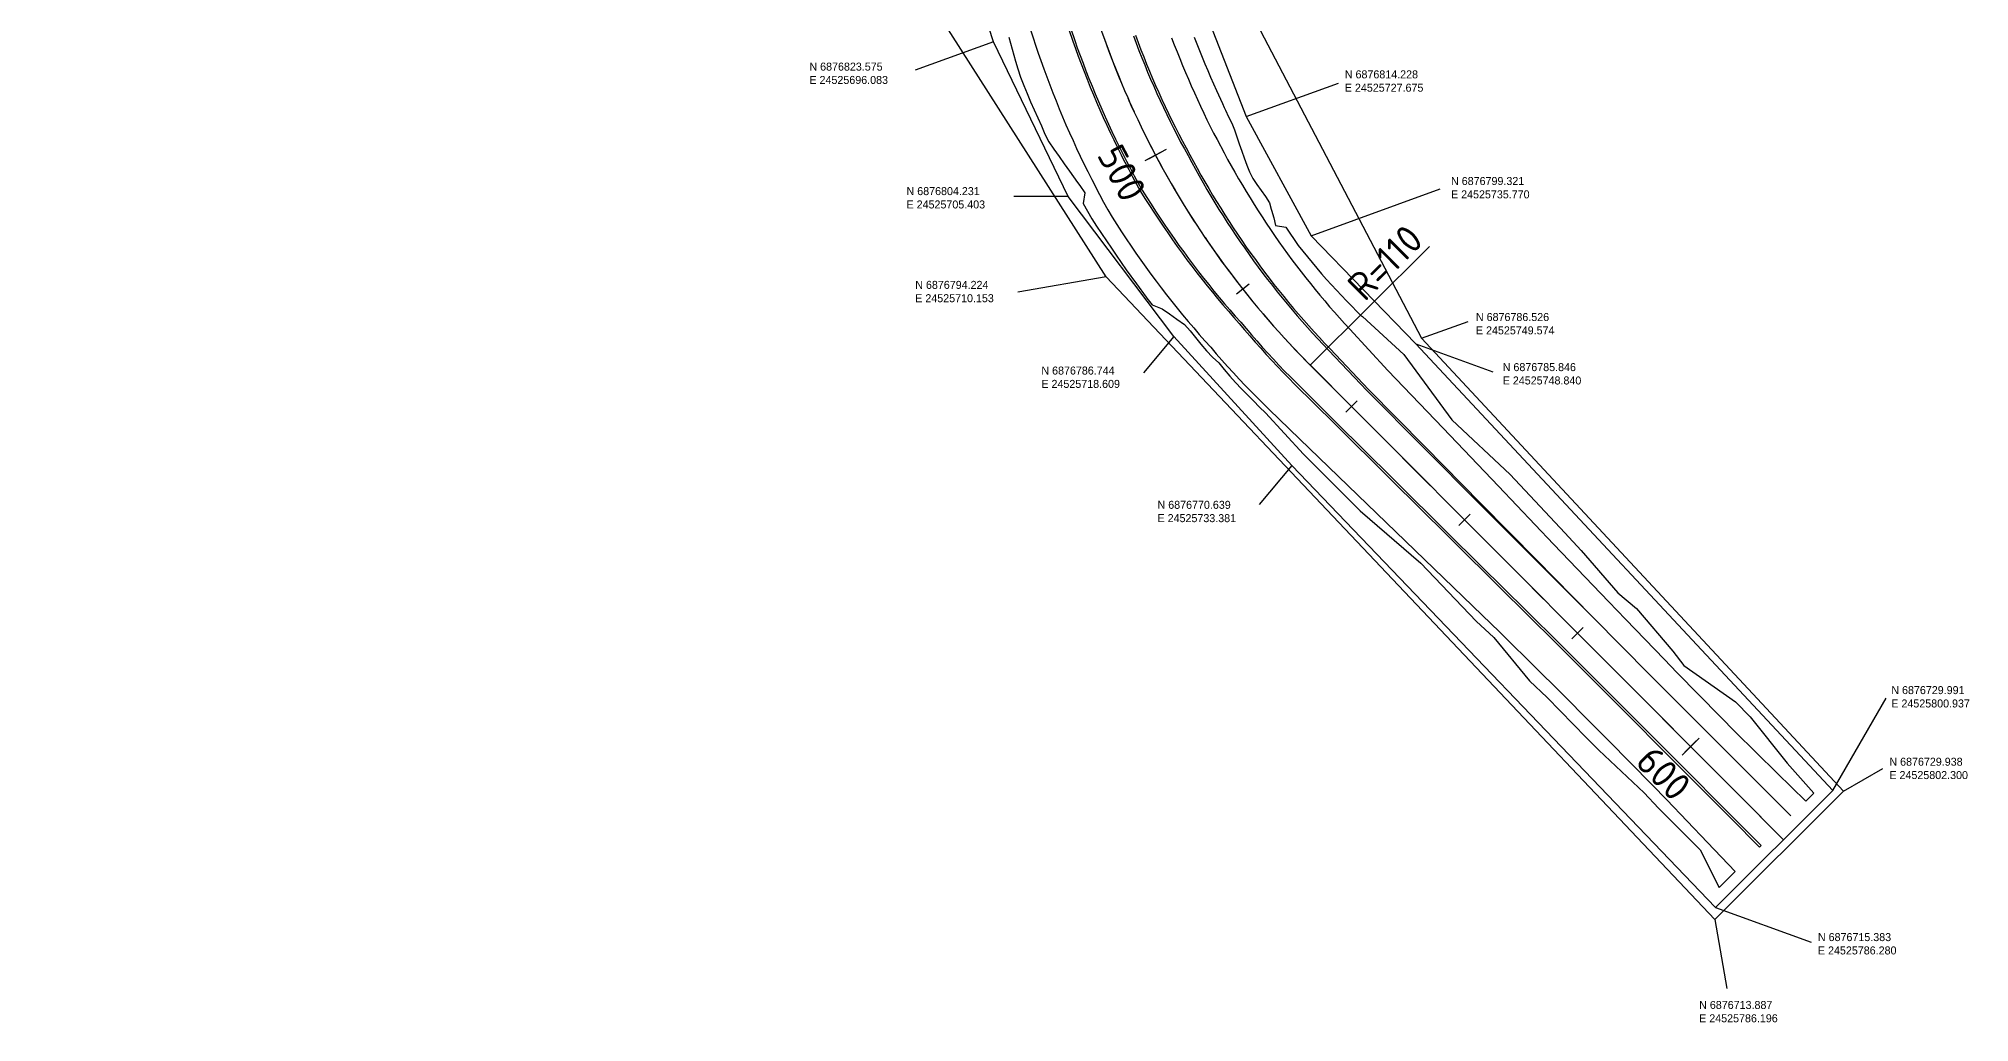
# Model space of a CAD drawing. Header units: metres. Extents: x 24525276 to 49051461, y 6876701 to 13753834.
# Drawn here: x 24525576.8 to 24525818, y 6876701 to 6876824 of the extents above; entities that cross this region are included whole.
import ezdxf
from ezdxf.enums import TextEntityAlignment as Align

# ---------------------------------------------------------------- set-up
doc = ezdxf.new("R2010")
doc.units = ezdxf.units.M
doc.linetypes.add('CENTER', pattern=[16, 10, -2, 2, -2])
for name, color, linetype in [('Area_borders', 5, 'Continuous'), ('Segment_borders', 4, 'Continuous'), ('T00103_line_22', 8, 'Continuous'), ('T00122_line_15', 8, 'Continuous'), ('T00122_line_23', 8, 'Continuous'), ('T00123_line_16', 8, 'Continuous'), ('T00123_line_26', 8, 'Continuous'), ('T00140_line_10', 8, 'Continuous'), ('T00141_line_17', 8, 'Continuous'), ('T00157_line_11', 8, 'Continuous'), ('T00157_line_9', 8, 'Continuous'), ('Text', 7, 'Continuous')]:
    doc.layers.add(name, color=color, linetype=linetype)
doc.styles.add('ISO35', font='iso3098.shx')

msp = doc.modelspace()

# ---------------------------------------------------------------- linework, layer by layer
at = {"color": 2}
for p, q in [((24525717.66, 6876810.1), (24525715.01, 6876808.69)), ((24525717.22, 6876809.86), (24525715.45, 6876808.93)), ((24525728.02, 6876793.28), (24525726.45, 6876792.04)), ((24525741.52, 6876778.7), (24525740.11, 6876777.29)), ((24525755.64, 6876764.54), (24525754.23, 6876763.12)), ((24525769.76, 6876750.37), (24525768.35, 6876748.96)), ((24525784.24, 6876736.56), (24525782.11, 6876734.44)), ((24525783.88, 6876736.21), (24525782.46, 6876734.79))]:
    msp.add_line(p, q, dxfattribs=at)
at = {"color": 7}
msp.add_line((24525735.66, 6876783.16), (24525750.54, 6876797.99), dxfattribs=at)
at = {"color": 1, "linetype": 'CENTER', "flags": 128}
msp.add_lwpolyline([(24525276.87, 6876935.55), (24525506.27, 6876935.94, -0.035456), (24525521.82, 6876934.87), (24525612.64, 6876922.06, -0.28167), (24525701.26, 6876849.05), (24525709.6, 6876824.91, 0.113285), (24525735.66, 6876783.16), (24525794.78, 6876723.85)], format="xyb", dxfattribs=at)
at = {"color": 2}
msp.add_circle((24525735.66, 6876783.16), 0, dxfattribs=at)
at = {"layer": 'Area_borders'}
msp.add_lwpolyline([(24525749.57, 6876786.53), (24525802.3, 6876729.94), (24525786.2, 6876713.89), (24525710.15, 6876794.22), (24525648.2, 6876891.38), (24525630.47, 6876899.73), (24525522.07, 6876916.15), (24525425.88, 6876926.17), (24525425.85, 6876945.98), (24525495.83, 6876954.72), (24525594.17, 6876939.51), (24525623.79, 6876932.47), (24525653.05, 6876922.2), (24525693.28, 6876894.01)], close=True, dxfattribs=at)
at = {"layer": 'Segment_borders'}
msp.add_lwpolyline([(24525663.83, 6876913.39), (24525676.67, 6876904.43), (24525691.41, 6876889.72), (24525705, 6876869.48), (24525713.55, 6876850.84), (24525720.75, 6876831.98), (24525727.67, 6876814.23), (24525735.77, 6876799.32), (24525748.84, 6876785.85), (24525800.94, 6876729.99), (24525786.28, 6876715.38), (24525733.38, 6876770.64), (24525718.61, 6876786.74), (24525705.4, 6876804.23), (24525696.08, 6876823.58), (24525689.92, 6876842.55), (24525683.33, 6876859.28), (24525673.79, 6876874.28), (24525661.71, 6876887.38), (24525651.8, 6876895.27)], close=True, dxfattribs=at)
at = {"layer": 'T00103_line_22'}
msp.add_polyline3d([(24525709.91, 6876824.03, 126.46), (24525710.25, 6876823.09, 126.45), (24525710.59, 6876822.15, 126.45), (24525710.95, 6876821.22, 126.45), (24525711.32, 6876820.29, 126.44), (24525711.69, 6876819.36, 126.44), (24525712.07, 6876818.43, 126.44), (24525712.46, 6876817.51, 126.43), (24525712.86, 6876816.6, 126.43), (24525713.26, 6876815.68, 126.43), (24525713.68, 6876814.77, 126.42), (24525714.1, 6876813.87, 126.42), (24525714.53, 6876812.96, 126.42), (24525714.97, 6876812.07, 126.41), (24525715.42, 6876811.17, 126.41), (24525715.87, 6876810.28, 126.41), (24525716.34, 6876809.39, 126.4), (24525716.81, 6876808.51, 126.4), (24525717.29, 6876807.63, 126.39), (24525717.77, 6876806.76, 126.39), (24525718.27, 6876805.89, 126.38), (24525718.77, 6876805.03, 126.38), (24525719.28, 6876804.17, 126.38), (24525719.8, 6876803.31, 126.37), (24525720.33, 6876802.46, 126.36), (24525720.86, 6876801.62, 126.36), (24525721.41, 6876800.78, 126.35), (24525721.95, 6876799.94, 126.35), (24525722.51, 6876799.11, 126.34), (24525723.08, 6876798.29, 126.33), (24525723.65, 6876797.47, 126.33), (24525724.23, 6876796.65, 126.32), (24525724.82, 6876795.84, 126.31), (24525725.41, 6876795.04, 126.31), (24525726.01, 6876794.24, 126.3), (24525726.62, 6876793.45, 126.3), (24525727.24, 6876792.66, 126.29), (24525727.86, 6876791.88, 126.28), (24525728.49, 6876791.1, 126.28), (24525729.13, 6876790.33, 126.27), (24525729.77, 6876789.57, 126.26), (24525730.42, 6876788.81, 126.26), (24525731.08, 6876788.05, 126.25), (24525731.75, 6876787.31, 126.24), (24525732.42, 6876786.57, 126.24), (24525733.1, 6876785.83, 126.23), (24525733.78, 6876785.1, 126.22), (24525734.47, 6876784.38, 126.22), (24525735.17, 6876783.66, 126.21), (24525735.88, 6876782.95, 126.2), (24525740.82, 6876778, 126.16), (24525747.88, 6876770.91, 126.09), (24525754.93, 6876763.83, 126.03), (24525762, 6876756.75, 125.96), (24525769.05, 6876749.67, 125.89), (24525776.11, 6876742.58, 125.83), (24525783.17, 6876735.5, 125.78), (24525790.23, 6876728.42, 125.8), (24525793.76, 6876724.88, 125.8)], dxfattribs=at)
at = {"layer": 'T00122_line_15'}
msp.add_polyline3d([(24525705.24, 6876826.65, 126.5), (24525706.25, 6876823.75, 126.5), (24525706.56, 6876822.84, 126.5), (24525706.91, 6876821.87, 126.5), (24525707.27, 6876820.91, 126.5), (24525707.64, 6876819.94, 126.5), (24525708.01, 6876818.98, 126.5), (24525708.4, 6876818.02, 126.5), (24525708.79, 6876817.07, 126.5), (24525709.2, 6876816.12, 126.5), (24525709.61, 6876815.17, 126.5), (24525710.02, 6876814.22, 126.5), (24525710.45, 6876813.29, 126.5), (24525710.89, 6876812.35, 126.5), (24525711.33, 6876811.42, 126.5), (24525711.79, 6876810.49, 126.5), (24525712.25, 6876809.57, 126.5), (24525712.72, 6876808.65, 126.5), (24525713.2, 6876807.74, 126.5), (24525713.68, 6876806.82, 126.5), (24525714.18, 6876805.92, 126.5), (24525714.68, 6876805.02, 126.5), (24525715.23, 6876804.14, 126.49), (24525715.78, 6876803.27, 126.48), (24525716.34, 6876802.4, 126.48), (24525716.9, 6876801.54, 126.47), (24525717.48, 6876800.68, 126.47), (24525718.06, 6876799.83, 126.46), (24525718.65, 6876798.98, 126.45), (24525719.25, 6876798.14, 126.44), (24525719.85, 6876797.31, 126.44), (24525720.46, 6876796.48, 126.43), (24525721.08, 6876795.66, 126.42), (24525721.71, 6876794.84, 126.42), (24525722.34, 6876794.03, 126.41), (24525722.98, 6876793.23, 126.4), (24525723.63, 6876792.43, 126.39), (24525724.29, 6876791.64, 126.38), (24525724.95, 6876790.85, 126.38), (24525725.62, 6876790.08, 126.37), (24525726.3, 6876789.3, 126.36), (24525726.98, 6876788.54, 126.35), (24525727.64, 6876787.75, 126.34), (24525728.31, 6876786.97, 126.33), (24525728.98, 6876786.2, 126.32), (24525729.66, 6876785.43, 126.31), (24525730.35, 6876784.67, 126.3), (24525731.05, 6876783.92, 126.29), (24525731.75, 6876783.17, 126.28), (24525732.46, 6876782.43, 126.27), (24525733.18, 6876781.7, 126.26), (24525733.89, 6876780.98, 126.25), (24525738.86, 6876776.05, 126.18), (24525745.96, 6876769.01, 126.09), (24525753.07, 6876761.97, 125.99), (24525760.17, 6876754.93, 125.89), (24525762.3, 6876752.82, 125.86), (24525767.28, 6876747.9, 125.82), (24525774.34, 6876740.82, 125.75), (24525781.4, 6876733.74, 125.71), (24525788.46, 6876726.65, 125.72), (24525791.99, 6876723.11, 125.73), (24525791.81, 6876722.93, 125.72)], dxfattribs=at)
at = {"layer": 'T00122_line_23'}
msp.add_polyline3d([(24525713.58, 6876824.31, 126.41), (24525713.92, 6876823.4, 126.41), (24525714.26, 6876822.5, 126.4), (24525714.61, 6876821.59, 126.39), (24525714.98, 6876820.7, 126.38), (24525715.34, 6876819.8, 126.38), (24525715.72, 6876818.91, 126.37), (24525716.11, 6876818.02, 126.36), (24525716.5, 6876817.14, 126.36), (24525716.9, 6876816.26, 126.35), (24525717.31, 6876815.38, 126.34), (24525717.73, 6876814.51, 126.33), (24525718.15, 6876813.64, 126.33), (24525718.58, 6876812.77, 126.32), (24525719.02, 6876811.91, 126.31), (24525719.47, 6876811.05, 126.31), (24525719.93, 6876810.2, 126.3), (24525720.39, 6876809.35, 126.29), (24525720.87, 6876808.51, 126.28), (24525721.33, 6876807.66, 126.28), (24525721.8, 6876806.81, 126.27), (24525722.27, 6876805.97, 126.27), (24525722.76, 6876805.13, 126.27), (24525723.25, 6876804.29, 126.26), (24525723.75, 6876803.46, 126.26), (24525724.26, 6876802.64, 126.25), (24525724.78, 6876801.82, 126.25), (24525725.3, 6876801, 126.24), (24525725.83, 6876800.19, 126.23), (24525726.37, 6876799.38, 126.23), (24525726.91, 6876798.58, 126.22), (24525727.47, 6876797.78, 126.22), (24525728.03, 6876796.99, 126.21), (24525728.59, 6876796.21, 126.2), (24525729.17, 6876795.42, 126.2), (24525729.75, 6876794.64, 126.19), (24525730.34, 6876793.87, 126.19), (24525730.94, 6876793.11, 126.18), (24525731.54, 6876792.34, 126.17), (24525732.15, 6876791.59, 126.17), (24525732.77, 6876790.84, 126.16), (24525733.39, 6876790.09, 126.16), (24525734.02, 6876789.35, 126.15), (24525734.66, 6876788.62, 126.14), (24525735.31, 6876787.89, 126.14), (24525735.96, 6876787.17, 126.13), (24525736.62, 6876786.45, 126.13), (24525737.28, 6876785.74, 126.12), (24525737.96, 6876785.03, 126.11), (24525742.77, 6876779.94, 126.07), (24525749.82, 6876772.86, 126.01), (24525756.88, 6876765.77, 125.94), (24525763.94, 6876758.69, 125.88), (24525771, 6876751.61, 125.81)], dxfattribs=at)
at = {"layer": 'T00123_line_16'}
msp.add_polyline3d([(24525705.01, 6876826.57, 126.5), (24525706.01, 6876823.67, 126.5), (24525706.33, 6876822.76, 126.5), (24525706.68, 6876821.79, 126.5), (24525707.04, 6876820.82, 126.5), (24525707.41, 6876819.85, 126.5), (24525707.78, 6876818.89, 126.5), (24525708.17, 6876817.93, 126.5), (24525708.56, 6876816.97, 126.5), (24525708.96, 6876816.02, 126.5), (24525709.38, 6876815.07, 126.5), (24525709.8, 6876814.12, 126.5), (24525710.23, 6876813.18, 126.5), (24525710.66, 6876812.24, 126.5), (24525711.11, 6876811.31, 126.5), (24525711.56, 6876810.38, 126.5), (24525712.03, 6876809.46, 126.5), (24525712.3, 6876808.91, 126.5), (24525712.5, 6876808.53, 126.5), (24525712.98, 6876807.62, 126.5), (24525713.46, 6876806.71, 126.5), (24525713.96, 6876805.8, 126.5), (24525714.46, 6876804.89, 126.5), (24525715.01, 6876804.01, 126.5), (24525715.56, 6876803.14, 126.49), (24525716.12, 6876802.27, 126.48), (24525716.69, 6876801.41, 126.48), (24525717.27, 6876800.55, 126.47), (24525717.85, 6876799.7, 126.47), (24525718.44, 6876798.85, 126.46), (24525719.04, 6876798.01, 126.45), (24525719.65, 6876797.17, 126.44), (24525720.26, 6876796.34, 126.44), (24525720.88, 6876795.52, 126.43), (24525721.51, 6876794.7, 126.42), (24525722.14, 6876793.89, 126.42), (24525722.79, 6876793.08, 126.41), (24525723.43, 6876792.28, 126.4), (24525724.09, 6876791.49, 126.39), (24525724.75, 6876790.7, 126.38), (24525725.43, 6876789.92, 126.38), (24525726.1, 6876789.14, 126.37), (24525726.79, 6876788.38, 126.36), (24525727.45, 6876787.59, 126.35), (24525728.12, 6876786.81, 126.34), (24525728.79, 6876786.04, 126.33), (24525729.48, 6876785.27, 126.32), (24525730.17, 6876784.51, 126.31), (24525730.86, 6876783.75, 126.3), (24525731.57, 6876783, 126.29), (24525732.28, 6876782.26, 126.28), (24525733, 6876781.53, 126.27), (24525733.71, 6876780.8, 126.26), (24525738.69, 6876775.87, 126.19), (24525745.79, 6876768.83, 126.08), (24525752.89, 6876761.79, 125.98), (24525759.99, 6876754.75, 125.89), (24525762.12, 6876752.64, 125.86), (24525767.11, 6876747.72, 125.81), (24525774.17, 6876740.64, 125.75), (24525781.23, 6876733.56, 125.7), (24525788.28, 6876726.48, 125.71), (24525791.81, 6876722.93, 125.72)], dxfattribs=at)
at = {"layer": 'T00123_line_26'}
msp.add_polyline3d([(24525713.82, 6876824.39, 126.41), (24525714.15, 6876823.49, 126.4), (24525714.5, 6876822.59, 126.39), (24525714.85, 6876821.69, 126.39), (24525715.21, 6876820.79, 126.38), (24525715.57, 6876819.9, 126.37), (24525715.95, 6876819.01, 126.36), (24525716.34, 6876818.12, 126.36), (24525716.73, 6876817.24, 126.35), (24525717.13, 6876816.36, 126.34), (24525717.54, 6876815.49, 126.34), (24525717.95, 6876814.62, 126.33), (24525718.38, 6876813.75, 126.32), (24525718.81, 6876812.89, 126.31), (24525719.25, 6876812.03, 126.31), (24525719.7, 6876811.17, 126.3), (24525720.15, 6876810.32, 126.29), (24525720.61, 6876809.47, 126.28), (24525721.08, 6876808.63, 126.28), (24525721.54, 6876807.78, 126.27), (24525722.01, 6876806.93, 126.27), (24525722.49, 6876806.09, 126.26), (24525722.97, 6876805.26, 126.26), (24525723.46, 6876804.43, 126.25), (24525723.96, 6876803.6, 126.25), (24525724.47, 6876802.78, 126.24), (24525724.98, 6876801.96, 126.24), (24525725.51, 6876801.14, 126.23), (24525726.04, 6876800.33, 126.23), (24525726.57, 6876799.53, 126.22), (24525727.12, 6876798.73, 126.22), (24525727.67, 6876797.93, 126.21), (24525728.23, 6876797.14, 126.2), (24525728.8, 6876796.36, 126.2), (24525729.37, 6876795.58, 126.19), (24525729.95, 6876794.8, 126.19), (24525730.54, 6876794.03, 126.18), (24525731.13, 6876793.26, 126.17), (24525731.73, 6876792.5, 126.17), (24525732.34, 6876791.75, 126.16), (24525732.96, 6876791, 126.16), (24525733.58, 6876790.26, 126.15), (24525734.21, 6876789.52, 126.14), (24525734.85, 6876788.79, 126.14), (24525735.49, 6876788.06, 126.13), (24525736.14, 6876787.34, 126.12), (24525736.8, 6876786.63, 126.12), (24525737.46, 6876785.92, 126.11), (24525738.14, 6876785.21, 126.11), (24525742.95, 6876780.12, 126.07), (24525749.96, 6876773, 126), (24525756.98, 6876765.87, 125.94), (24525764, 6876758.74, 125.88), (24525766.1, 6876756.61, 125.86), (24525771, 6876751.61, 125.81), (24525778.06, 6876744.52, 125.75), (24525785.12, 6876737.44, 125.7), (24525792.18, 6876730.36, 125.71), (24525795.71, 6876726.82, 125.72)], dxfattribs=at)
at = {"layer": 'T00140_line_10'}
msp.add_polyline3d([(24525718.32, 6876824.06, 125.03), (24525718.66, 6876823.2, 125.02), (24525719.02, 6876822.34, 125.01), (24525719.38, 6876821.49, 125), (24525719.72, 6876820.62, 125), (24525720.07, 6876819.76, 125), (24525720.43, 6876818.91, 125), (24525720.8, 6876818.06, 125), (24525721.18, 6876817.21, 124.99), (24525721.56, 6876816.36, 124.99), (24525721.95, 6876815.52, 124.99), (24525722.35, 6876814.68, 124.99), (24525722.76, 6876813.84, 124.99), (24525723.17, 6876813.01, 124.99), (24525723.59, 6876812.18, 124.99), (24525724.02, 6876811.36, 124.99), (24525724.89, 6876809.71, 124.98), (24525725.34, 6876808.89, 124.98), (24525725.79, 6876808.08, 124.98), (24525726.25, 6876807.27, 124.98), (24525726.71, 6876806.46, 124.98), (24525727.18, 6876805.65, 124.98), (24525727.66, 6876804.85, 124.98), (24525728.14, 6876804.06, 124.97), (24525728.64, 6876803.26, 124.97), (24525729.14, 6876802.47, 124.97), (24525729.64, 6876801.69, 124.97), (24525730.15, 6876800.91, 124.97), (24525730.68, 6876800.13, 124.97), (24525731.2, 6876799.36, 124.97), (24525731.74, 6876798.59, 124.97), (24525732.28, 6876797.83, 124.97), (24525732.83, 6876797.07, 124.96), (24525733.38, 6876796.32, 124.96), (24525733.95, 6876795.57, 124.96), (24525734.52, 6876794.83, 124.96), (24525735.09, 6876794.09, 124.96), (24525735.68, 6876793.36, 124.96), (24525736.27, 6876792.63, 124.96), (24525736.86, 6876791.9, 124.96), (24525737.47, 6876791.19, 124.95), (24525738.08, 6876790.47, 124.95), (24525738.7, 6876789.77, 124.95), (24525739.32, 6876789.07, 124.95), (24525739.95, 6876788.37, 124.95), (24525740.6, 6876787.67, 124.95), (24525745.34, 6876782.51, 124.94), (24525752.25, 6876775.27, 124.93), (24525759.16, 6876768.04, 124.92), (24525766.06, 6876760.8, 124.9), (24525772.97, 6876753.57, 124.89), (24525775.04, 6876751.4, 124.89), (24525779.9, 6876746.36, 124.88), (24525781.45, 6876744.76, 124.88), (24525786.9, 6876739.21, 124.87), (24525788.77, 6876737.35, 124.86), (24525794, 6876732.18, 124.86), (24525797.56, 6876728.66, 124.85), (24525798.57, 6876729.67, 125.56)], dxfattribs=at)
at = {"layer": 'T00141_line_17'}
msp.add_polyline3d([(24525700.69, 6876825.08, 124.98), (24525701.68, 6876822.17, 124.97), (24525702.01, 6876821.23, 124.97), (24525702.37, 6876820.21, 124.97), (24525702.73, 6876819.2, 124.97), (24525703.11, 6876818.19, 124.97), (24525703.5, 6876817.19, 124.97), (24525703.9, 6876816.19, 124.97), (24525704.3, 6876815.19, 124.96), (24525704.72, 6876814.2, 124.96), (24525705.14, 6876813.21, 124.96), (24525705.57, 6876812.22, 124.96), (24525706.02, 6876811.24, 124.96), (24525706.46, 6876810.26, 124.96), (24525706.93, 6876809.29, 124.96), (24525707.39, 6876808.32, 124.95), (24525707.87, 6876807.35, 124.95), (24525708.36, 6876806.39, 124.95), (24525709.34, 6876804.48, 124.94), (24525709.85, 6876803.53, 124.94), (24525710.36, 6876802.58, 124.93), (24525710.92, 6876801.66, 124.93), (24525711.5, 6876800.75, 124.92), (24525712.08, 6876799.84, 124.92), (24525712.67, 6876798.94, 124.91), (24525713.27, 6876798.05, 124.9), (24525713.88, 6876797.16, 124.9), (24525714.5, 6876796.28, 124.89), (24525715.12, 6876795.4, 124.89), (24525715.75, 6876794.53, 124.88), (24525716.4, 6876793.67, 124.87), (24525717.05, 6876792.82, 124.87), (24525717.7, 6876791.97, 124.86), (24525718.37, 6876791.12, 124.86), (24525719.04, 6876790.29, 124.85), (24525719.72, 6876789.46, 124.84), (24525720.41, 6876788.63, 124.84), (24525721.1, 6876787.82, 124.83), (24525721.8, 6876787, 124.83), (24525722.51, 6876786.2, 124.82), (24525723.23, 6876785.4, 124.82), (24525723.92, 6876784.59, 124.81), (24525724.63, 6876783.79, 124.8), (24525725.34, 6876782.99, 124.8), (24525726.07, 6876782.2, 124.79), (24525726.79, 6876781.42, 124.79), (24525727.53, 6876780.64, 124.78), (24525728.27, 6876779.87, 124.78), (24525729.02, 6876779.11, 124.77), (24525729.78, 6876778.36, 124.76), (24525730.52, 6876777.62, 124.76), (24525735.56, 6876772.76, 124.72), (24525742.76, 6876765.81, 124.66), (24525749.95, 6876758.86, 124.6), (24525757.14, 6876751.91, 124.54), (24525759.29, 6876749.82, 124.53), (24525764.27, 6876744.9, 124.48), (24525766.41, 6876742.79, 124.47), (24525771.36, 6876737.84, 124.43), (24525772.93, 6876736.27, 124.41), (24525778.39, 6876730.73, 124.37), (24525780.21, 6876728.83, 124.35), (24525785.3, 6876723.5, 124.31), (24525788.75, 6876719.88, 124.28), (24525786.73, 6876717.87, 125.7)], dxfattribs=at)
at = {"layer": 'T00157_line_11'}
msp.add_polyline3d([(24525721.15, 6876824.18, 126.36), (24525721.48, 6876823.34, 126.34), (24525721.84, 6876822.51, 126.33), (24525722.17, 6876821.67, 126.33), (24525722.51, 6876820.83, 126.33), (24525722.86, 6876820, 126.32), (24525723.21, 6876819.17, 126.32), (24525723.57, 6876818.33, 126.31), (24525723.94, 6876817.51, 126.31), (24525724.68, 6876815.86, 126.3), (24525724.91, 6876815.37, 126.29), (24525725.06, 6876815.04, 126.29), (24525725.45, 6876814.21, 126.27), (24525725.85, 6876813.4, 126.27), (24525726.2, 6876812.56, 126.23), (24525726.8, 6876810.81, 126.08), (24525727.11, 6876809.93, 126.01), (24525727.42, 6876809.06, 125.93), (24525727.74, 6876808.18, 125.86), (24525728.07, 6876807.31, 125.78), (24525728.49, 6876806.49, 125.75), (24525729, 6876805.73, 125.78), (24525729.53, 6876804.98, 125.81), (24525730.06, 6876804.23, 125.83), (24525730.58, 6876803.47, 125.85), (24525730.79, 6876802.65, 125.71), (24525730.82, 6876802.52, 125.69), (24525731.1, 6876801.59, 125.55), (24525731.33, 6876800.61, 125.37), (24525732.62, 6876800.42, 125.85), (24525733.12, 6876799.65, 125.84), (24525733.64, 6876798.88, 125.82), (24525734.16, 6876798.13, 125.82), (24525734.73, 6876797.41, 125.83), (24525735.31, 6876796.69, 125.84), (24525735.89, 6876795.98, 125.86), (24525736.48, 6876795.27, 125.87), (24525737.08, 6876794.57, 125.88), (24525737.69, 6876793.88, 125.91), (24525738.31, 6876793.2, 125.93), (24525738.93, 6876792.53, 125.95), (24525739.57, 6876791.86, 125.97), (24525740.2, 6876791.2, 125.99), (24525740.85, 6876790.54, 126.01), (24525741.5, 6876789.89, 126.03), (24525741.96, 6876789.43, 126.05), (24525742.17, 6876789.23, 126.06), (24525747.35, 6876784.5, 126.35), (24525753.33, 6876776.35, 125.69), (24525760.64, 6876769.52, 125.97), (24525767.46, 6876762.2, 125.89), (24525769.51, 6876760.01, 125.87), (24525774.1, 6876754.69, 125.69), (24525776.41, 6876752.76, 125.85), (24525780.95, 6876747.41, 125.62), (24525782.32, 6876745.62, 125.49), (24525788.79, 6876741.1, 126.2), (24525790.62, 6876739.2, 126.17), (24525795.23, 6876733.4, 125.72), (24525798.57, 6876729.67, 125.56)], dxfattribs=at)
at = {"layer": 'T00157_line_9'}
msp.add_polyline3d([(24525698, 6876824.15, 126.4), (24525698.82, 6876821.18, 126.49), (24525699.13, 6876820.21, 126.5), (24525699.48, 6876819.16, 126.5), (24525699.88, 6876818.13, 126.5), (24525700.29, 6876817.11, 126.48), (24525700.72, 6876816.09, 126.46), (24525701.16, 6876815.08, 126.44), (24525701.61, 6876814.07, 126.42), (24525702.07, 6876813.07, 126.4), (24525702.5, 6876812.05, 126.4), (24525703, 6876811.07, 126.37), (24525703.64, 6876810.15, 126.27), (24525704.28, 6876809.23, 126.17), (24525704.92, 6876808.32, 126.07), (24525705.57, 6876807.42, 125.97), (24525706.6, 6876805.99, 125.83), (24525706.87, 6876805.62, 125.79), (24525707.5, 6876804.72, 125.71), (24525707.3, 6876803.37, 126.11), (24525707.83, 6876802.41, 126.09), (24525708.38, 6876801.46, 126.07), (24525708.97, 6876800.54, 126.05), (24525709.58, 6876799.62, 126.03), (24525710.2, 6876798.71, 126.01), (24525710.81, 6876797.8, 126), (24525711.43, 6876796.9, 125.99), (24525712.05, 6876795.99, 125.98), (24525712.68, 6876795.09, 125.98), (24525713.95, 6876793.31, 125.97), (24525715.16, 6876791.66, 125.97), (24525715.24, 6876791.54, 125.97), (24525715.93, 6876790.7, 125.95), (24525717.14, 6876790.22, 125.62), (24525718.07, 6876789.56, 125.45), (24525719, 6876788.91, 125.3), (24525719.93, 6876788.26, 125.14), (24525720.66, 6876787.47, 125.11), (24525721.33, 6876786.62, 125.13), (24525722, 6876785.78, 125.15), (24525722.68, 6876784.95, 125.17), (24525723.43, 6876784.17, 125.14), (24525724.23, 6876783.44, 125.07), (24525724.92, 6876782.62, 125.08), (24525725.62, 6876781.8, 125.09), (24525726.34, 6876781, 125.1), (24525727.08, 6876780.22, 125.09), (24525727.83, 6876779.45, 125.08), (24525728.58, 6876778.69, 125.08), (24525729.34, 6876777.93, 125.07), (24525730.09, 6876777.19, 125.06), (24525734.82, 6876772.02, 125.24), (24525741.9, 6876764.96, 125.26), (24525749.49, 6876758.4, 124.93), (24525756.39, 6876751.17, 125.06), (24525758.61, 6876749.14, 125), (24525763.07, 6876743.71, 125.33), (24525765.26, 6876741.64, 125.28), (24525770.14, 6876736.63, 125.29), (24525771.7, 6876735.05, 125.28), (24525777.37, 6876729.71, 125.08), (24525779.18, 6876727.8, 125.08), (24525784.38, 6876722.58, 124.96), (24525786.73, 6876717.87, 125.7)], dxfattribs=at)
at = {"layer": 'Text'}
for p, q in [((24525696.08, 6876823.58), (24525686.3, 6876820.02)), ((24525727.67, 6876814.23), (24525739.17, 6876818.41)), ((24525705.4, 6876804.23), (24525698.62, 6876804.23)), ((24525735.77, 6876799.32), (24525751.89, 6876805.19)), ((24525710.15, 6876794.22), (24525699.14, 6876792.28)), ((24525749.57, 6876786.53), (24525755.39, 6876788.64)), ((24525718.61, 6876786.74), (24525714.81, 6876782.21)), ((24525748.84, 6876785.85), (24525758.47, 6876782.34)), ((24525733.38, 6876770.64), (24525729.26, 6876765.73)), ((24525800.94, 6876729.99), (24525807.61, 6876741.55)), ((24525802.3, 6876729.94), (24525807.18, 6876732.76)), ((24525786.2, 6876713.89), (24525787.71, 6876705.27)), ((24525786.28, 6876715.38), (24525798.24, 6876711.03))]:
    msp.add_line(p, q, dxfattribs=at)

# ---------------------------------------------------------------- texts
at = {"color": 2, "style": 'ISO35'}
for s, rotation, p in [('500', 297.8714, (24525713.68, 6876807.99)), ('600', 314.9053, (24525781.05, 6876733.38))]:
    msp.add_text(s, height=3.5, rotation=rotation, dxfattribs=at).set_placement(p, align=Align.TOP_CENTER)
msp.add_text('R=110', height=3.5, rotation=44.9052, dxfattribs=at).set_placement((24525750.01, 6876798.52), align=Align.RIGHT)
at = {"layer": 'Text', "char_height": 1, "attachment_point": 1}
for s, insert, width in [('N 6876823.575\\PE 24525696.083 ', (24525673.09, 6876820.98), 13.2516), ('N 6876814.228\\PE 24525727.675', (24525739.98, 6876820.01), 14.3338), ('N 6876804.231\\PE 24525705.403', (24525685.22, 6876805.42), 13.299), ('N 6876799.321\\PE 24525735.770 ', (24525753.25, 6876806.68), 13.8994), ('N 6876794.224\\PE 24525710.153 ', (24525686.31, 6876793.7), 12.8749), ('N 6876786.526\\PE 24525749.574 ', (24525756.36, 6876789.68), 13.9717), ('N 6876786.744\\PE 24525718.609 ', (24525702.07, 6876782.99), 13.5229), ('N 6876785.846\\PE 24525748.840 ', (24525759.71, 6876783.42), 14.2339), ('N 6876770.639\\PE 24525733.381 ', (24525716.58, 6876766.21), 13.7066), ('N 6876729.991\\PE 24525800.937 ', (24525808.26, 6876743.05), 14.0803), ('N 6876729.938\\PE 24525802.300 ', (24525808.02, 6876734.1), 13.1586), ('N 6876715.383\\PE 24525786.280 ', (24525799.09, 6876712.18), 13.4165), ('N 6876713.887\\PE 24525786.196 ', (24525784.25, 6876703.7), 13.4264)]:
    msp.add_mtext(s, dxfattribs=dict(at, insert=insert, width=width))

doc.saveas('drawing.dxf')
